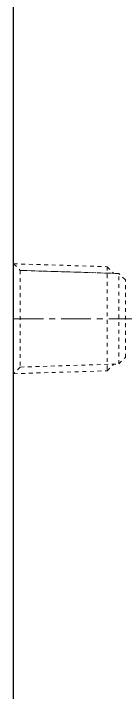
# Model space of a CAD drawing. Header units: millimetres. Extents: x 723 to 11228, y -2384 to 1578.
# Drawn here: x 4762 to 4776.4, y -679.9 to -592.4 of the extents above; entities that cross this region are included whole.
import ezdxf

# ---------------------------------------------------------------- set-up
doc = ezdxf.new("R2010")
doc.units = ezdxf.units.MM
doc.header["$LTSCALE"] = 16.335
doc.linetypes.add('CENTER', pattern=[0.6, 0.375, -0.075, 0.075, -0.075])
doc.linetypes.add('HIDDEN', pattern=[0.2, 0.1, -0.1])
doc.layers.get('0').update_dxf_attribs({"linetype": 'CONTINUOUS'})
doc.layers.add('cool', color=153, linetype='HIDDEN', lineweight=9)

# ---------------------------------------------------------------- blocks, each defined once
blk = doc.blocks.new('cool_jt_f12')
at = {"layer": 'cool', "ltscale": 0.3}
for p, q in [((0, 7.0785), (0.856, 6.2225)), ((0, 7.0785), (12, 6.7035)), ((0.856, 6.2225), (0.856, -6.2225)), ((13.5, 5.827375), (0.856, 6.2225)), ((0.856, 6.2225), (13.5, 5.827375)), ((12, 6.7035), (12.856, 5.8475)), ((12, 6.7035), (12, -6.7035)), ((14.327375, 5), (13.5, 5.827375)), ((13.5, -5.827375), (13.5, 5.827375)), ((14.327375, -5), (14.327375, 5)), ((13.5, -5.827375), (14.327375, -5)), ((0.856, -6.2225), (13.5, -5.827375)), ((12, -6.7035), (12.856, -5.8475)), ((0.856, -6.2225), (0, -7.0785)), ((0, -7.0785), (12, -6.7035))]:
    blk.add_line(p, q, dxfattribs=at)

msp = doc.modelspace()

# ---------------------------------------------------------------- linework, layer by layer
at = {"color": 7, "linetype": 'Continuous'}
msp.add_line((4762.032, -939.744), (4762.032, -543.744), dxfattribs=at)
at = {"layer": 'cool', "color": 1, "linetype": 'CENTER', "ltscale": 0.621977}
msp.add_line((4762.032, -631.744), (5182.032, -631.744), dxfattribs=at)

# ---------------------------------------------------------------- block references
at = {"layer": 'cool', "ltscale": 0.932966}
msp.add_blockref('cool_jt_f12', (4762.032, -631.744), dxfattribs=at)

doc.saveas('drawing.dxf')
